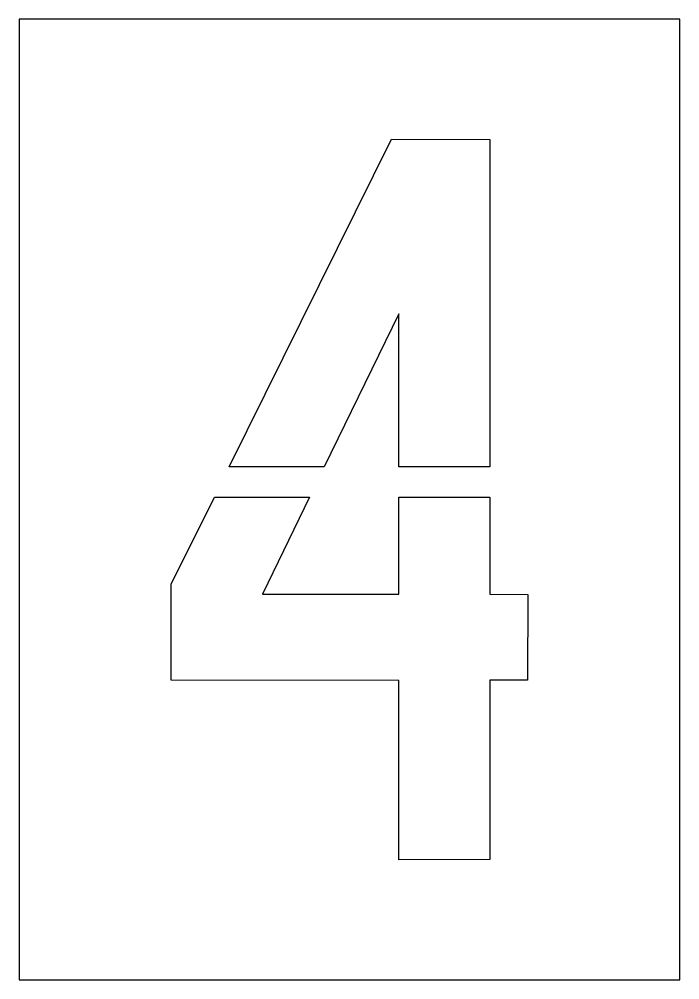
# Model space of a CAD drawing. Extents: x 0 to 11, y 0 to 16.
import ezdxf

# ---------------------------------------------------------------- set-up
doc = ezdxf.new("R2010")
doc.units = 0
doc.layers.add('CUT', color=7, linetype='Continuous')
doc.layers.add('OUTSIDE', color=1, linetype='Continuous')

msp = doc.modelspace()

# ---------------------------------------------------------------- linework, layer by layer
at = {"layer": 'CUT'}
for points in [[(6.3205, 11.094), (5.0799, 8.5428), (3.4979, 8.5428), (6.1977, 14), (7.8375, 13.9987), (7.8375, 8.5428), (6.3211, 8.5428), (6.3211, 11.0924)], [(2.5317, 4.9902), (2.5319, 6.59), (3.2496, 8.0408), (4.8358, 8.0408), (4.0494, 6.4237), (6.3211, 6.4255), (6.3211, 8.0408), (7.8375, 8.0408), (7.8375, 6.4224), (8.4683, 6.4189), (8.4642, 4.989), (7.8383, 4.989), (7.8375, 2.0014), (6.3221, 2), (6.3211, 4.9872)]]:
    msp.add_lwpolyline(points, close=True, dxfattribs=at)
at = {"layer": 'OUTSIDE'}
msp.add_lwpolyline([(0, 0), (11, 0), (11, 16), (0, 16)], close=True, dxfattribs=at)

doc.saveas('drawing.dxf')
